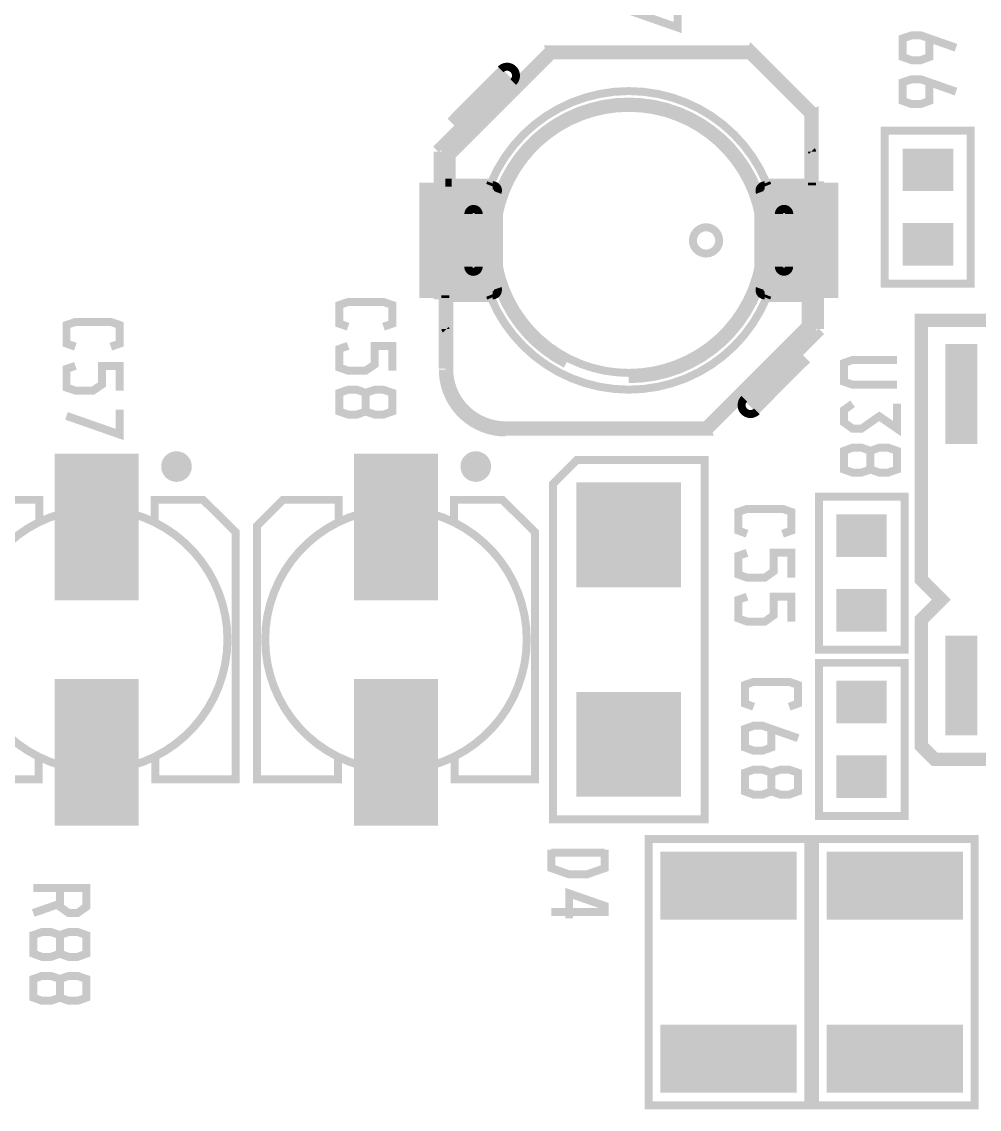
# Model space of a CAD drawing. Extents: x -8 to 204, y 99 to 321.
# Drawn here: x 17.46 to 35.74, y 193.47 to 214.23 of the extents above; entities that cross this region are included whole.
import ezdxf

# ---------------------------------------------------------------- set-up
doc = ezdxf.new("R2010")
doc.units = 0
doc.header["$MEASUREMENT"] = 0
doc.layers.get('0').update_dxf_attribs({"linetype": 'CONTINUOUS'})
doc.layers.add('22-301-0_SMT', color=8, linetype='CONTINUOUS')
doc.layers.add('22-301-0_SST', color=255, linetype='CONTINUOUS')

# ---------------------------------------------------------------- blocks, each defined once
blk = doc.blocks.new('RECTANGLE_6')
blk.add_solid([(0.4826, 0.4064), (0.4826, -0.4064), (-0.4826, 0.4064), (-0.4826, -0.4064)])
blk = doc.blocks.new('RECTANGLE_8')
blk.add_solid([(0.8001, 1.39954), (0.8001, -1.39954), (-0.8001, 1.39954), (-0.8001, -1.39954)])
blk = doc.blocks.new('RECTANGLE_9')
blk.add_solid([(1.30048, 0.6477), (1.30048, -0.6477), (-1.30048, 0.6477), (-1.30048, -0.6477)])
blk = doc.blocks.new('SQUARE_17')
blk.add_solid([(0.99949, 0.99949), (0.99949, -0.99949), (-0.99949, 0.99949), (-0.99949, -0.99949)])
blk = doc.blocks.new('RECTANGLE_35')
blk.add_solid([(0.8001, 1.09982), (0.8001, -1.09982), (-0.8001, 1.09982), (-0.8001, -1.09982)])
blk = doc.blocks.new('RECTANGLE_53')
blk.add_solid([(0.3048, 0.9525), (0.3048, -0.9525), (-0.3048, 0.9525), (-0.3048, -0.9525)])

msp = doc.modelspace()

# ---------------------------------------------------------------- linework, layer by layer
at = {"layer": '22-301-0_SST'}
for points, const_width in [([(28.96787850660044, 214.4801177674047), (29.98387850660043, 214.1245177674048), (29.98387850660043, 214.5994977674048)], 0.1524), ([(34.79209850660044, 213.9162377674048), (34.79209850660044, 213.5606377674048), (34.62445850660043, 213.4996777674048), (34.45427850660045, 213.4996777674048), (34.28409850660044, 213.5606377674048), (34.28409850660044, 213.9162377674048), (34.45427850660045, 213.9746577674048), (34.62445850660043, 213.9746577674048), (35.30009850660043, 213.7384377674048)], 0.1524), ([(32.60261850660044, 212.5090777674048), (31.40119850660044, 213.7104977674048), (31.35293850660044, 213.5911177674048), (32.48069850660045, 212.4608177674048), (32.60261850660044, 212.5090777674048), (32.60261850660044, 211.1603377674048), (32.53149850660044, 211.1603377674048), (32.48069850660045, 211.1603377674048), (32.48069850660045, 212.4608177674048)], 0.1524), ([(26.87491850660044, 213.0856577674048), (25.55665850660044, 211.7673977674048), (25.55157850660044, 211.7521577674048), (25.55157850660044, 211.7216777674047), (27.54039850660044, 213.7104977674048)], 0.1524), ([(31.40119850660044, 213.7104977674048), (27.54039850660044, 213.7104977674048), (27.58865850660044, 213.5911177674048), (25.67095850660044, 211.6734177674048), (25.67095850660044, 211.1603377674048), (26.42279850660044, 211.1603377674048)], 0.1524), ([(27.58865850660044, 213.5911177674048), (31.35293850660044, 213.5911177674048)], 0.1524), ([(26.77077850660044, 213.1923377674048), (25.37377850660044, 211.7953377674048)], 0.1524), ([(26.74283850660044, 213.2202777674048), (25.87161850660044, 212.3490577674048), (25.80049850660044, 212.2804777674048), (25.69635850660044, 212.3846177674048), (25.76493850660044, 212.4557377674047), (26.63615850660044, 213.3269577674048)], 0.1524), ([(34.79209850660044, 213.0780377674047), (34.79209850660044, 212.7224377674048), (34.62445850660043, 212.6614777674048), (34.45427850660045, 212.6614777674048), (34.28409850660044, 212.7224377674048), (34.28409850660044, 213.0780377674047), (34.45427850660045, 213.1364577674047), (34.62445850660043, 213.1364577674047), (35.30009850660043, 212.9002377674047)], 0.1524), ([(33.94119850660044, 212.1560177674048), (33.94119850660044, 209.2350177674048), (35.57949850660044, 209.2350177674048), (35.57949850660044, 212.1560177674048), (33.94119850660044, 212.1560177674048)], 0.1524), ([(26.45327850660044, 209.0114977674048), (25.57189850660044, 209.0114977674048), (25.40171850660045, 209.0114977674048), (25.40171850660045, 211.1095377674048), (25.40171850660045, 211.7521577674048)], 0.1524), ([(25.67095850660044, 211.6734177674048), (25.55157850660044, 211.7216777674047), (25.55157850660044, 211.1603377674048), (25.55157850660044, 211.1095377674048)], 0.1524), ([(25.40171850660045, 211.1095377674048), (25.55157850660044, 211.1095377674048), (25.57189850660044, 211.1095377674048), (26.45327850660044, 211.1095377674048)], 0.1524), ([(25.67095850660044, 211.1603377674048), (25.57189850660044, 211.1603377674048), (25.55157850660044, 211.1603377674048)], 0.1524), ([(26.42279850660044, 211.1603377674048), (26.40216650660044, 211.1096597674048)], 0.1524), ([(31.64757850660044, 211.1095377674048), (32.53149850660044, 211.1095377674048), (32.70167850660044, 211.1095377674048), (32.70167850660044, 209.0114977674048), (32.70167850660044, 208.3688777674047)], 0.1524), ([(31.70091850660044, 211.1095377674048), (31.68028850660045, 211.1602077674048)], 0.1524), ([(32.48069850660045, 211.1603377674048), (31.68059850660045, 211.1603377674048)], 0.1524), ([(32.55181850660044, 211.1095377674048), (32.55181850660044, 211.1603377674048)], 0.1524), ([(25.98591850660044, 209.5601377674047), (25.98591850660044, 210.5608977674048)], 0.1524), ([(26.18657850660044, 210.5608977674048), (26.18657850660044, 209.5601377674047)], 0.1524), ([(31.91681850660045, 209.5601377674047), (31.91681850660045, 210.5608977674048)], 0.1524), ([(32.11747850660043, 210.5608977674048), (32.11747850660043, 209.5601377674047)], 0.1524), ([(25.55157850660044, 209.0089577674048), (25.55157850660044, 208.9606977674048)], 0.1524), ([(26.39993850660045, 209.0114977674048), (26.42092650660044, 208.9599137674048)], 0.1524), ([(32.70167850660044, 209.0114977674048), (32.55181850660044, 209.0114977674048), (32.53149850660044, 209.0114977674048), (31.64757850660044, 209.0114977674048)], 0.1524), ([(31.68059850660045, 208.9606977674048), (31.70122850660044, 209.0113737674048)], 0.1524), ([(31.68059850660045, 208.9606977674048), (32.43243850660045, 208.9606977674048), (32.53149850660044, 208.9606977674048), (32.55181850660044, 208.9606977674048), (32.55181850660044, 209.0089577674048)], 0.1524), ([(23.69229850660044, 208.4120577674047), (23.52211850660044, 208.4704777674048), (23.52211850660044, 208.8260777674047), (23.69229850660044, 208.8844977674048), (24.36793850660045, 208.8844977674048), (24.53811850660044, 208.8260777674047), (24.53811850660044, 208.4704777674048), (24.36793850660045, 208.4120577674047)], 0.1524), ([(25.50077850660044, 207.6094177674048), (25.50077850660044, 208.9606977674048), (25.57189850660044, 208.9606977674048), (25.62269850660044, 208.9606977674048)], 0.1524), ([(25.62269850660044, 207.6094177674048), (25.62269850660044, 208.9606977674048), (26.42279850660044, 208.9606977674048)], 0.1524), ([(32.55181850660044, 208.9606977674048), (32.55181850660044, 208.3993577674048), (32.43243850660045, 208.4476177674048), (32.43243850660045, 208.9606977674048)], 0.1524), ([(34.63969850660044, 200.4085177674048), (34.89369850660044, 200.1545177674047), (39.97369850660044, 200.1545177674047), (39.97369850660044, 208.5365177674047), (34.63969850660044, 208.5365177674047), (34.63969850660044, 203.5835177674048), (35.02069850660044, 203.2025177674048), (34.63969850660044, 202.8215177674048), (34.63969850660044, 200.4085177674048)], 0.254), ([(18.48529850660044, 208.0310577674048), (18.31511850660044, 208.0894777674048), (18.31511850660044, 208.4450777674048), (18.48529850660044, 208.5034977674048), (19.16093850660044, 208.5034977674048), (19.33111850660044, 208.4450777674048), (19.33111850660044, 208.0894777674048), (19.16093850660044, 208.0310577674048)], 0.1524), ([(32.43243850660045, 208.4476177674048), (30.51473850660044, 206.5299177674048)], 0.1524), ([(31.22593850660044, 207.0353777674048), (32.54673850660045, 208.3536377674048), (32.55181850660044, 208.3688777674047), (32.55181850660044, 208.3993577674048), (30.56299850660044, 206.4105377674048)], 0.1524), ([(31.33261850660044, 206.9286977674048), (32.72961850660045, 208.3256977674048)], 0.1524), ([(23.69229850660044, 208.0462977674048), (23.52211850660044, 207.9878777674048), (23.52211850660044, 207.6322777674048), (23.69229850660044, 207.5738577674048), (24.03011850660044, 207.5738577674048), (24.20029850660044, 207.6906977674048), (24.20029850660044, 208.0462977674048), (24.53811850660044, 208.0462977674048), (24.53811850660044, 207.5738577674048)], 0.1524), ([(31.36055850660044, 206.9007577674048), (32.23177850660043, 207.7694377674048), (32.30289850660044, 207.8405577674048), (32.40703850660044, 207.7338777674047), (32.33591850660044, 207.6652977674048), (31.46723850660044, 206.7940777674048)], 0.1524), ([(34.17487850660044, 207.3046177674047), (33.32651850660044, 207.3046177674047), (33.15887850660044, 207.3630377674048), (33.15887850660044, 207.7186377674047), (33.32651850660044, 207.7795977674048), (34.17487850660044, 207.7795977674048)], 0.1524), ([(18.48529850660044, 207.6652977674048), (18.31511850660044, 207.6068777674047), (18.31511850660044, 207.2512777674048), (18.48529850660044, 207.1928577674047), (18.82311850660044, 207.1928577674047), (18.99329850660044, 207.3096977674048), (18.99329850660044, 207.6652977674048), (19.33111850660044, 207.6652977674048), (19.33111850660044, 207.1928577674047)], 0.1524), ([(24.03011850660044, 206.7940777674048), (24.20029850660044, 206.7356577674047), (24.36793850660045, 206.7356577674047), (24.53811850660044, 206.7940777674048), (24.53811850660044, 207.1496777674047), (24.36793850660045, 207.2080977674048), (24.20029850660044, 207.2080977674048), (24.03011850660044, 207.1496777674047), (24.03011850660044, 206.7940777674048), (23.85993850660044, 206.7356577674047), (23.69229850660044, 206.7356577674047), (23.52211850660044, 206.7940777674048), (23.52211850660044, 207.1496777674047), (23.69229850660044, 207.2080977674048), (23.85993850660044, 207.2080977674048), (24.03011850660044, 207.1496777674047)], 0.1524), ([(33.32651850660044, 206.9413977674048), (33.15887850660044, 206.8220177674048), (33.15887850660044, 206.5857977674048), (33.32651850660044, 206.4664177674048), (33.49669850660044, 206.4664177674048), (33.83451850660045, 206.7026377674048), (34.17487850660044, 206.4664177674048), (34.17487850660044, 206.9413977674048)], 0.1524), ([(18.31511850660044, 206.7102577674048), (19.33111850660044, 206.3546577674048), (19.33111850660044, 206.8270977674048)], 0.1524), ([(26.70219850660044, 206.4105377674048), (30.56299850660044, 206.4105377674048), (30.51473850660044, 206.5299177674048), (26.70219850660044, 206.5299177674048)], 0.1524), ([(33.66687850660044, 205.6866377674048), (33.83451850660045, 205.6282177674047), (34.00469850660045, 205.6282177674047), (34.17487850660044, 205.6866377674048), (34.17487850660044, 206.0422377674047), (34.00469850660045, 206.1031977674048), (33.83451850660045, 206.1031977674048), (33.66687850660044, 206.0422377674047), (33.66687850660044, 205.6866377674048), (33.49669850660044, 205.6282177674047), (33.32651850660044, 205.6282177674047), (33.15887850660044, 205.6866377674048), (33.15887850660044, 206.0422377674047), (33.32651850660044, 206.1031977674048), (33.49669850660044, 206.1031977674048), (33.66687850660044, 206.0422377674047)], 0.1524), ([(20.55793850660044, 205.9025377674047), (20.27091850660044, 205.9025377674047)], 0.1524), ([(20.30139850660044, 205.9253977674048), (20.30139850660044, 205.5596377674048)], 0.1524), ([(20.43855850660044, 205.9558777674048), (20.43855850660044, 205.5266177674048)], 0.1524), ([(20.57571850660044, 205.8847577674048), (20.57571850660044, 205.5977377674047)], 0.1524), ([(26.27293850660044, 205.9025377674047), (25.98591850660044, 205.9025377674047)], 0.1524), ([(26.01639850660044, 205.9253977674048), (26.01639850660044, 205.5596377674048)], 0.1524), ([(26.15355850660044, 205.9558777674048), (26.15355850660044, 205.5266177674048)], 0.1524), ([(26.29071850660044, 205.8847577674048), (26.29071850660044, 205.5977377674047)], 0.1524), ([(27.60389850660044, 205.4123177674048), (27.60389850660044, 199.0115177674048), (30.49949850660045, 199.0115177674048), (30.49949850660045, 205.8695177674048), (28.06109850660044, 205.8695177674048), (27.60389850660044, 205.4123177674048)], 0.1524), ([(20.62905850660044, 205.7653777674047), (20.19979850660044, 205.7653777674047)], 0.1524), ([(26.34405850660044, 205.7653777674047), (25.91479850660044, 205.7653777674047)], 0.1524), ([(20.59857850660044, 205.6282177674047), (20.23281850660044, 205.6282177674047)], 0.1524), ([(26.31357850660044, 205.6282177674047), (25.94781850660044, 205.6282177674047)], 0.1524), ([(17.79441850660044, 204.7061977674048), (17.79441850660044, 205.1075177674048), (16.73269850660044, 205.1075177674048), (16.23993850660044, 204.6147577674048), (16.23993850660044, 199.7735177674048), (17.78425850660044, 199.7735177674048), (17.78425850660044, 200.1748377674048)], 0.1524), ([(19.99913850660044, 204.6858777674047), (19.99913850660044, 205.1075177674048), (20.92369850660044, 205.1075177674048), (21.54345850660044, 204.4928377674048), (21.54345850660044, 199.7735177674048), (20.00929850660044, 199.7735177674048), (20.00929850660044, 200.1748377674048)], 0.1524), ([(23.50941850660044, 204.7061977674048), (23.50941850660044, 205.1075177674048), (22.44769850660044, 205.1075177674048), (21.95493850660044, 204.6147577674048), (21.95493850660044, 199.7735177674048), (23.49925850660044, 199.7735177674048), (23.49925850660044, 200.1748377674048)], 0.1524), ([(25.71413850660045, 204.6858777674047), (25.71413850660045, 205.1075177674048), (26.63869850660044, 205.1075177674048), (27.25845850660044, 204.4928377674048), (27.25845850660044, 199.7735177674048), (25.72429850660044, 199.7735177674048), (25.72429850660044, 200.1748377674048)], 0.1524), ([(34.32219850660044, 202.2500177674048), (34.32219850660044, 205.1710177674047), (32.68389850660044, 205.1710177674047), (32.68389850660044, 202.2500177674048), (34.32219850660044, 202.2500177674048)], 0.1524), ([(31.30975850660045, 204.4598177674048), (31.14211850660044, 204.5207777674048), (31.14211850660044, 204.8763777674048), (31.30975850660045, 204.9347977674047), (31.98793850660044, 204.9347977674047), (32.15811850660045, 204.8763777674048), (32.15811850660045, 204.5207777674048), (31.98793850660044, 204.4598177674048)], 0.1524), ([(31.30975850660045, 204.0965977674048), (31.14211850660044, 204.0381777674048), (31.14211850660044, 203.6825777674048), (31.30975850660045, 203.6216177674048), (31.65011850660045, 203.6216177674048), (31.81775850660044, 203.7409977674048), (31.81775850660044, 204.0965977674048), (32.15811850660045, 204.0965977674048), (32.15811850660045, 203.6216177674048)], 0.1524), ([(31.30975850660045, 203.2583977674047), (31.14211850660044, 203.1999777674048), (31.14211850660044, 202.8443777674048), (31.30975850660045, 202.7834177674048), (31.65011850660045, 202.7834177674048), (31.81775850660044, 202.9027977674048), (31.81775850660044, 203.2583977674047), (32.15811850660045, 203.2583977674047), (32.15811850660045, 202.7834177674048)], 0.1524), ([(34.32219850660044, 199.0750177674047), (34.32219850660044, 201.9960177674048), (32.68389850660044, 201.9960177674048), (32.68389850660044, 199.0750177674047), (34.32219850660044, 199.0750177674047)], 0.1524), ([(31.43675850660044, 201.1578177674048), (31.26911850660045, 201.2187777674048), (31.26911850660045, 201.5743777674048), (31.43675850660044, 201.6327977674048), (32.11493850660044, 201.6327977674048), (32.28511850660044, 201.5743777674048), (32.28511850660044, 201.2187777674048), (32.11493850660044, 201.1578177674048)], 0.1524), ([(31.77711850660044, 200.7361777674047), (31.77711850660044, 200.3805777674048), (31.60693850660044, 200.3196177674048), (31.43675850660044, 200.3196177674048), (31.26911850660045, 200.3805777674048), (31.26911850660045, 200.7361777674047), (31.43675850660044, 200.7945977674048), (31.60693850660044, 200.7945977674048), (32.28511850660044, 200.5583777674047)], 0.1524), ([(31.77711850660044, 199.5423777674048), (31.94475850660044, 199.4814177674048), (32.11493850660044, 199.4814177674048), (32.28511850660044, 199.5423777674048), (32.28511850660044, 199.8979777674048), (32.11493850660044, 199.9563977674048), (31.94475850660044, 199.9563977674048), (31.77711850660044, 199.8979777674048), (31.77711850660044, 199.5423777674048), (31.60693850660044, 199.4814177674048), (31.43675850660044, 199.4814177674048), (31.26911850660045, 199.5423777674048), (31.26911850660045, 199.8979777674048), (31.43675850660044, 199.9563977674048), (31.60693850660044, 199.9563977674048), (31.77711850660044, 199.8979777674048)], 0.1524), ([(32.09969850660045, 198.6305177674047), (29.43269850660045, 198.6305177674047), (29.43269850660045, 193.5505177674048), (32.48069850660045, 193.5505177674048), (32.48069850660045, 198.6305177674047), (32.09969850660045, 198.6305177674047)], 0.1524), ([(35.27469850660044, 198.6305177674047), (32.60769850660044, 198.6305177674047), (32.60769850660044, 193.5505177674048), (35.65569850660044, 193.5505177674048), (35.65569850660044, 198.6305177674047), (35.27469850660044, 198.6305177674047)], 0.1524), ([(27.57595850660044, 198.4323977674048), (27.57595850660044, 198.0767977674048), (27.91377850660044, 197.9574177674048), (28.25159850660044, 197.9574177674048), (28.59195850660043, 198.0767977674048), (28.59195850660043, 198.4323977674048)], 0.1524), ([(27.57595850660044, 198.3739777674048), (28.59195850660043, 198.3739777674048)], 0.1524), ([(18.18811850660044, 197.6957977674048), (18.18811850660044, 197.3401977674048), (18.35575850660044, 197.2208177674048), (18.52593850660044, 197.2208177674048), (18.69611850660044, 197.3401977674048), (18.69611850660044, 197.6957977674048), (17.68011850660044, 197.6957977674048)], 0.1524), ([(27.91377850660044, 197.1192177674048), (27.91377850660044, 197.5941977674048), (28.59195850660043, 197.3579777674047), (28.59195850660043, 197.2385977674048), (27.57595850660044, 197.2385977674048)], 0.1524), ([(18.18811850660044, 197.3986177674047), (17.68011850660044, 197.2208177674048)], 0.1524), ([(18.18811850660044, 196.4435777674047), (18.35575850660044, 196.3826177674048), (18.52593850660044, 196.3826177674048), (18.69611850660044, 196.4435777674047), (18.69611850660044, 196.7991777674048), (18.52593850660044, 196.8575977674048), (18.35575850660044, 196.8575977674048), (18.18811850660044, 196.7991777674048), (18.18811850660044, 196.4435777674047), (18.01793850660044, 196.3826177674048), (17.84775850660044, 196.3826177674048), (17.68011850660044, 196.4435777674047), (17.68011850660044, 196.7991777674048), (17.84775850660044, 196.8575977674048), (18.01793850660044, 196.8575977674048), (18.18811850660044, 196.7991777674048)], 0.1524), ([(18.18811850660044, 195.6053777674048), (18.35575850660044, 195.5444177674048), (18.52593850660044, 195.5444177674048), (18.69611850660044, 195.6053777674048), (18.69611850660044, 195.9609777674048), (18.52593850660044, 196.0193977674048), (18.35575850660044, 196.0193977674048), (18.18811850660044, 195.9609777674048), (18.18811850660044, 195.6053777674048), (18.01793850660044, 195.5444177674048), (17.84775850660044, 195.5444177674048), (17.68011850660044, 195.6053777674048), (17.68011850660044, 195.9609777674048), (17.84775850660044, 196.0193977674048), (18.01793850660044, 196.0193977674048), (18.18811850660044, 195.9609777674048)], 0.1524)]:
    msp.add_lwpolyline(points, dxfattribs=dict(at, const_width=const_width))
at = {"layer": '22-301-0_SST', "const_width": 0.1524}
for points in [[(26.72759850660044, 213.3752177674048, 0.2016502), (26.60600250660044, 213.3240997674048)], [(26.89777850660045, 213.2050377674047, 0.4142136), (26.72759850660044, 213.3752177674048)], [(26.84697850660044, 213.0831177674048, 0.2016494), (26.89823250660044, 213.2050377674047)], [(29.05169850660045, 212.7097377674048, 0.4142136), (26.40247850660045, 210.0605177674047)], [(29.05169850660045, 212.9103977674048, 0.3023829), (26.42279850660044, 211.1603377674048)], [(29.05169850660045, 212.7097377674048, 0.1183885), (27.84869250660044, 212.4208437674048)], [(31.68059850660045, 211.1603377674048, 0.3023827), (29.05169850660045, 212.9103977674048)], [(31.70091850660044, 210.0605177674047, 0.4142136), (29.05169850660045, 212.7097377674048)], [(29.05169850660045, 212.5903577674048, 0.4142136), (26.52185850660044, 210.0605177674047)], [(31.58153850660044, 210.0605177674047, 0.4142136), (29.05169850660045, 212.5903577674048)], [(32.55181850660044, 211.7521577674048, 0.1989124), (32.54586650660045, 211.7665257674047)], [(26.55487850660045, 211.0104777674048, 0.4142136), (26.45327850660044, 211.1120777674047)], [(31.64757850660044, 211.1095377674048, 0.4142136), (31.54851850660044, 211.0104777674048)], [(26.54725850660044, 210.9749177674047, 0.0877425), (26.38555050660044, 210.0605177674047)], [(26.54725850660044, 210.9749177674047, 0.0906796), (26.55376050660044, 211.0104777674048)], [(31.54851850660044, 211.0104777674048, 0.0906808), (31.55492650660044, 210.9754197674048)], [(31.71615850660044, 210.0605177674047, 0.08782480000000001), (31.55425250660043, 210.9751557674048)], [(26.08751850660045, 210.6599577674048, 0.4142136), (25.98845850660044, 210.5608977674048)], [(26.18657850660044, 210.5608977674048, 0.4142136), (26.08751850660045, 210.6599577674048)], [(32.01587850660044, 210.6599577674048, 0.4142136), (31.91681850660045, 210.5608977674048)], [(32.11747850660043, 210.5608977674048, 0.4142136), (32.01587850660044, 210.6624977674048)], [(30.52743850660045, 210.3094377674047, 0.4142136), (30.27851850660045, 210.0605177674047)], [(30.77635850660045, 210.0605177674047, 0.4142136), (30.52743850660045, 210.3094377674047)], [(26.38469850660044, 210.0605177674047, 0.0879679), (26.54727650660044, 209.1435837674048)], [(26.40247850660045, 210.0605177674047, 0.2819966), (27.84773850660044, 207.6983177674048)], [(26.52185850660044, 210.0605177674047, 0.4142136), (29.05169850660045, 207.5306777674048)], [(29.05169850660045, 207.5306777674048, 0.4142136), (31.58153850660044, 210.0605177674047)], [(29.05169850660045, 207.4112977674048, 0.4142136), (31.70091850660044, 210.0605177674047)], [(30.27597850660044, 210.0605177674047, 0.4142136), (30.52743850660045, 209.8090577674048)], [(30.52743850660045, 209.8090577674048, 0.4142136), (30.77889850660044, 210.0605177674047)], [(31.55359850660044, 209.1435777674048, 0.08805039999999999), (31.71633250660044, 210.0605177674047)], [(25.98591850660044, 209.5601377674047, 0.4142136), (26.08751850660045, 209.4585377674047)], [(26.08751850660045, 209.4610777674048, 0.4142136), (26.18657850660044, 209.5601377674047)], [(31.91681850660045, 209.5601377674047, 0.4142136), (32.01587850660044, 209.4610777674048)], [(32.01587850660044, 209.4610777674048, 0.4142136), (32.11493850660044, 209.5601377674047)], [(26.45327850660044, 209.0114977674048, 0.4142136), (26.55233850660044, 209.1105577674048)], [(26.55487850660045, 209.1105577674048, 0.08467000000000001), (26.54913250660044, 209.1442357674048)], [(31.55359850660044, 209.1435777674048, 0.08467100000000001), (31.54796650660045, 209.1105577674048)], [(31.54851850660044, 209.1105577674048, 0.4142136), (31.64757850660044, 209.0114977674048)], [(26.42279850660044, 208.9606977674048, 0.3023827), (29.05169850660045, 207.2106377674048)], [(29.05169850660045, 207.2106377674048, 0.3023829), (31.68059850660045, 208.9606977674048)], [(25.55157850660044, 208.3688777674047, 0.1989124), (25.55752850660044, 208.3545077674048)], [(25.50077850660044, 207.5941777674047, 0.4142136), (26.70219850660044, 206.3927577674048)], [(25.62269850660044, 207.6094177674048, 0.4142136), (26.70219850660044, 206.5299177674048)], [(31.20561850660044, 206.9159977674047, 0.4142136), (31.37579850660045, 206.7458177674048)], [(31.25641850660044, 207.0353777674048, 0.1989124), (31.20697050660044, 206.9159977674047)], [(31.37579850660045, 206.7458177674048, 0.2016459), (31.49739250660045, 206.7969337674048)], [(20.41569850660044, 205.9584177674048, 0.4142136), (20.19979850660044, 205.7425177674048)], [(20.63159850660044, 205.7425177674048, 0.4142136), (20.41569850660044, 205.9584177674048)], [(26.13069850660044, 205.9584177674048, 0.4142136), (25.91479850660044, 205.7425177674048)], [(26.34659850660044, 205.7425177674048, 0.4142136), (26.13069850660044, 205.9584177674048)], [(20.19979850660044, 205.7425177674048, 0.4142136), (20.41569850660044, 205.5266177674048)], [(20.41569850660044, 205.5266177674048, 0.4142136), (20.63159850660044, 205.7425177674048)], [(25.91479850660044, 205.7425177674048, 0.4142136), (26.13069850660044, 205.5266177674048)], [(26.13069850660044, 205.5266177674048, 0.4142136), (26.34659850660044, 205.7425177674048)], [(18.89169850660044, 204.9373377674048, 0.4142136), (16.39487850660044, 202.4405177674047)], [(21.38851850660044, 202.4405177674047, 0.4142136), (18.89169850660044, 204.9373377674048)], [(24.60669850660044, 204.9373377674048, 0.4142136), (22.10987850660044, 202.4405177674047)], [(27.10351850660044, 202.4405177674047, 0.4142136), (24.60669850660044, 204.9373377674048)], [(16.39487850660044, 202.4405177674047, 0.4142136), (18.89169850660044, 199.9436977674048)], [(18.89169850660044, 199.9436977674048, 0.4142136), (21.38851850660044, 202.4405177674047)], [(22.10987850660044, 202.4405177674047, 0.4142136), (24.60669850660044, 199.9436977674048)], [(24.60669850660044, 199.9436977674048, 0.4142136), (27.10351850660044, 202.4405177674047)]]:
    msp.add_lwpolyline(points, format="xyb", dxfattribs=at)

# ---------------------------------------------------------------- block references
at = {"layer": '22-301-0_SMT'}
for name, p in [('RECTANGLE_6', (34.76669850660045, 211.4067177674048)), ('RECTANGLE_35', (25.85129850660044, 210.0605177674047)), ('RECTANGLE_35', (32.25209850660045, 210.0605177674047)), ('RECTANGLE_6', (34.76669850660045, 209.9843177674048)), ('RECTANGLE_53', (35.40169850660044, 207.1268177674048)), ('RECTANGLE_8', (18.89169850660044, 204.5893577674047)), ('RECTANGLE_8', (24.60669850660044, 204.5893577674047)), ('SQUARE_17', (29.05169850660045, 204.4394977674048)), ('RECTANGLE_6', (33.49669850660044, 204.4217177674047)), ('RECTANGLE_6', (33.49669850660044, 202.9993177674048)), ('RECTANGLE_53', (35.40169850660044, 201.5642177674048)), ('RECTANGLE_8', (18.89169850660044, 200.2891377674048)), ('RECTANGLE_8', (24.60669850660044, 200.2891377674048)), ('RECTANGLE_6', (33.49669850660044, 201.2467177674048)), ('SQUARE_17', (29.05169850660045, 200.4415377674048)), ('RECTANGLE_6', (33.49669850660044, 199.8243177674048)), ('RECTANGLE_9', (30.95669850660045, 197.7415177674048)), ('RECTANGLE_9', (34.13169850660044, 197.7415177674048)), ('RECTANGLE_9', (30.95669850660045, 194.4395177674048)), ('RECTANGLE_9', (34.13169850660044, 194.4395177674048))]:
    msp.add_blockref(name, p, dxfattribs=at)

doc.saveas('drawing.dxf')
